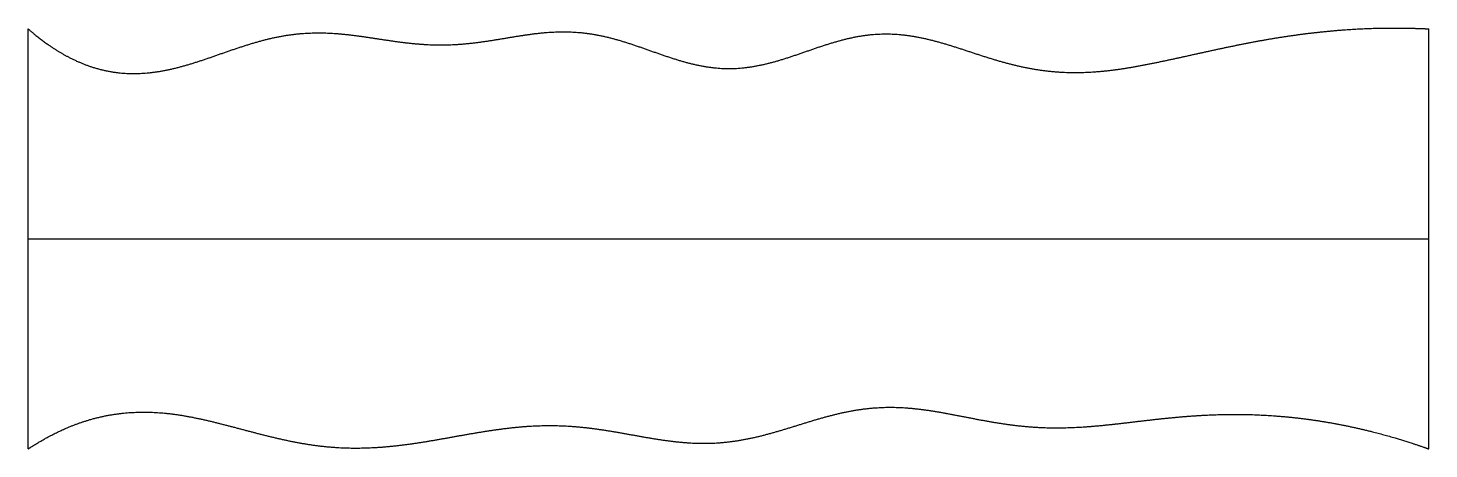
# Model space of a CAD drawing. Header units: millimetres. Extents: x 0 to 10, y 0 to 3.
import ezdxf

# ---------------------------------------------------------------- set-up
doc = ezdxf.new("R2010")
doc.units = ezdxf.units.MM
doc.layers.get('0').update_dxf_attribs({"linetype": 'CONTINUOUS'})

msp = doc.modelspace()

# ---------------------------------------------------------------- linework, layer by layer
for points in [[(0, 3), (0.04, 2.966), (0.119, 2.901), (0.238, 2.819), (0.396, 2.738), (0.595, 2.683), (0.793, 2.672), (0.991, 2.699), (1.189, 2.755), (1.387, 2.826), (1.586, 2.896), (1.785, 2.95), (1.984, 2.976), (2.184, 2.973), (2.385, 2.948), (2.587, 2.914), (2.788, 2.887), (2.99, 2.88), (3.192, 2.897), (3.394, 2.931), (3.596, 2.967), (3.796, 2.986), (3.997, 2.976), (4.196, 2.931), (4.395, 2.862), (4.594, 2.788), (4.793, 2.73), (4.991, 2.706), (5.19, 2.725), (5.39, 2.779), (5.589, 2.852), (5.788, 2.92), (5.987, 2.965), (6.187, 2.971), (6.386, 2.941), (6.585, 2.884), (6.785, 2.815), (6.986, 2.751), (7.187, 2.706), (7.389, 2.684), (7.591, 2.687), (7.793, 2.709), (7.994, 2.746), (8.194, 2.789), (8.394, 2.834), (8.594, 2.877), (8.793, 2.917), (8.993, 2.95), (9.193, 2.976), (9.394, 2.995), (9.595, 3.006), (9.757, 3.007), (9.878, 3.005), (9.959, 3.002), (10, 3)], [(0, 0), (0, 0.12), (0, 0.36), (0, 0.72), (0, 1.2), (0, 1.8), (0, 2.28), (0, 2.64), (0, 2.88), (0, 3)], [(10, 0), (10, 0.12), (10, 0.36), (10, 0.72), (10, 1.2), (10, 1.8), (10, 2.28), (10, 2.64), (10, 2.88), (10, 3)], [(0, 1.5), (0.4, 1.5), (1.2, 1.5), (2.4, 1.5), (4, 1.5), (6, 1.5), (7.6, 1.5), (8.8, 1.5), (9.6, 1.5), (10, 1.5)], [(0, 0), (0.04, 0.026), (0.119, 0.075), (0.238, 0.139), (0.397, 0.204), (0.596, 0.252), (0.794, 0.27), (0.992, 0.26), (1.191, 0.227), (1.389, 0.178), (1.588, 0.124), (1.788, 0.072), (1.987, 0.031), (2.188, 0.007), (2.389, 0.003), (2.59, 0.016), (2.791, 0.043), (2.992, 0.079), (3.193, 0.116), (3.394, 0.148), (3.595, 0.168), (3.795, 0.171), (3.996, 0.155), (4.197, 0.123), (4.399, 0.084), (4.599, 0.051), (4.8, 0.034), (5, 0.044), (5.199, 0.081), (5.397, 0.138), (5.596, 0.203), (5.794, 0.26), (5.993, 0.296), (6.192, 0.304), (6.393, 0.285), (6.593, 0.249), (6.794, 0.207), (6.995, 0.172), (7.197, 0.151), (7.397, 0.148), (7.598, 0.16), (7.799, 0.182), (8, 0.207), (8.201, 0.229), (8.403, 0.244), (8.604, 0.25), (8.805, 0.245), (9.005, 0.23), (9.206, 0.205), (9.405, 0.169), (9.604, 0.124), (9.763, 0.079), (9.882, 0.041), (9.961, 0.014), (10, 0)]]:
    msp.add_open_spline(points, degree=5)

doc.saveas('drawing.dxf')
